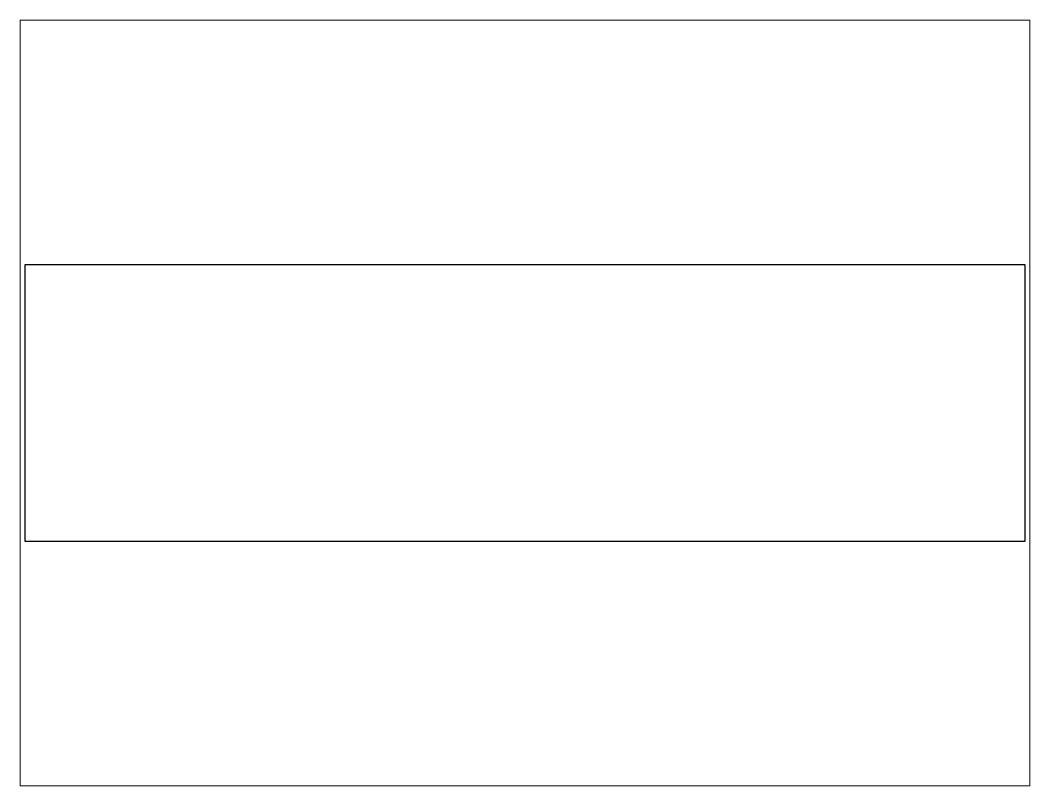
# Paper-space layout 'Лист1' of a CAD drawing. Header units: millimetres. Extents: x 26 to 231, y 20 to 176.
# The model-space entities are those that its viewports show. They can reach past a viewport. Long polylines and large blocks are cut down to what shows.
import ezdxf

# ---------------------------------------------------------------- set-up
doc = ezdxf.new("R2010")
doc.units = ezdxf.units.MM
picture_1 = doc.add_image_def('image1.jpg', size_in_pixel=(274, 76))

msp = doc.modelspace()

# ---------------------------------------------------------------- pictures from other files: only their frames are drawn
image = msp.add_image(picture_1, insert=(2196.8, 1376.6), size_in_units=(4677, 1297.3))
image.dxf.flags = 7

psp = doc.layouts.new('Лист1')

# ---------------------------------------------------------------- viewports
at = {"layer": '0'}
psp.add_viewport(center=(128.5, 97.5), size=(205.6, 156), view_center_point=(4535.32, 2025.21), view_height=3583.3964, dxfattribs=at)

doc.saveas('drawing.dxf')
